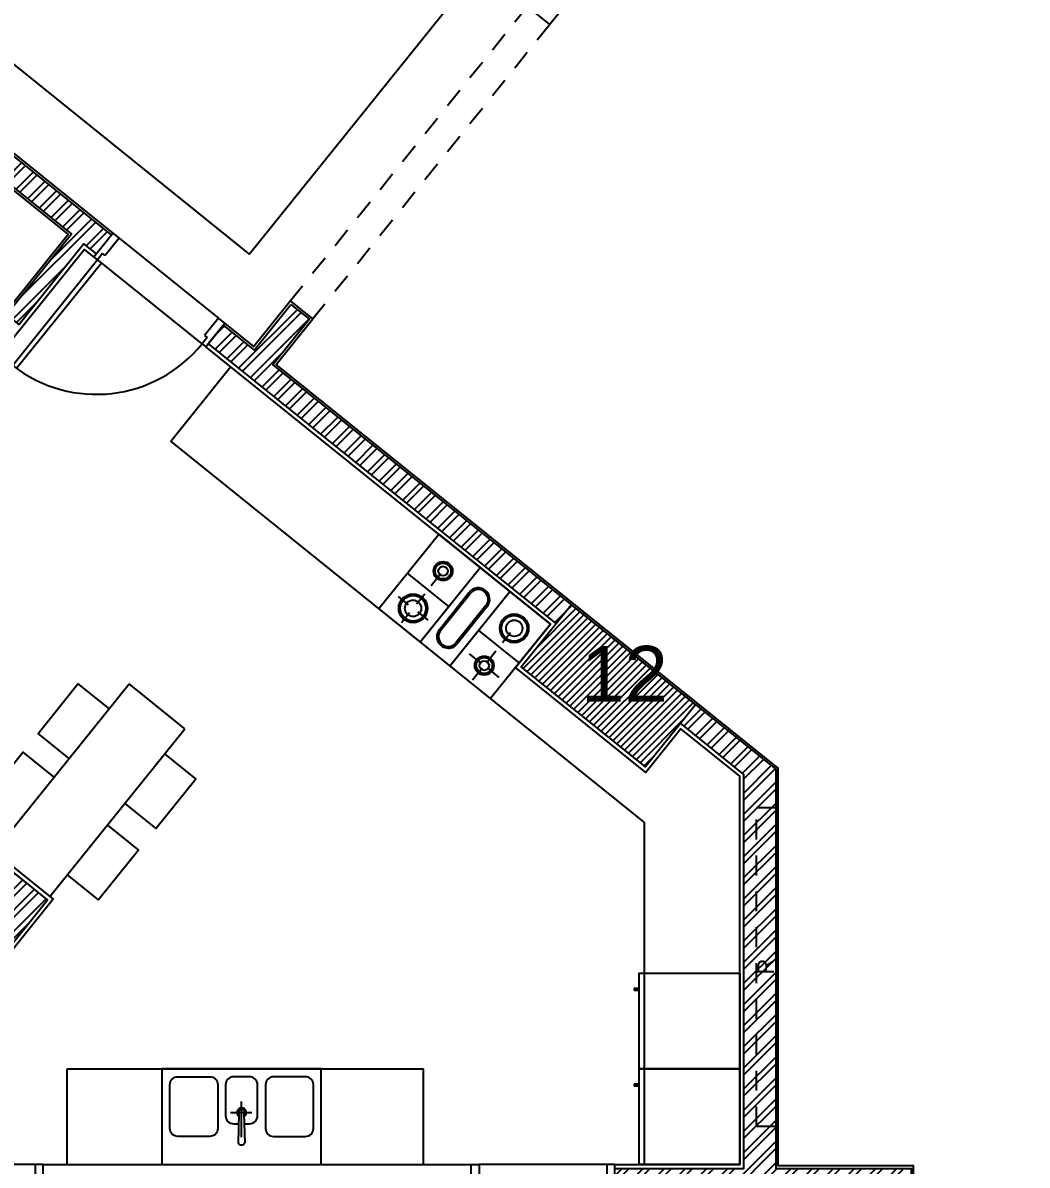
# Model space of a CAD drawing. Header units: inches. Extents: x -91 to 83, y -48 to 107.
# Drawn here: x 28.25 to 34.55, y 31.76 to 38.93 of the extents above; entities that cross this region are included whole.
import ezdxf
from ezdxf.enums import TextEntityAlignment as Align

# ---------------------------------------------------------------- set-up
doc = ezdxf.new("R2010")
doc.units = ezdxf.units.IN
doc.header["$MEASUREMENT"] = 0
doc.linetypes.add('HIDDEN2', pattern=[0.1875, 0.125, -0.0625])
doc.layers.get('0').update_dxf_attribs({"linetype": 'CONTINUOUS'})
for name, color, linetype in [('A-AREAS-TXT', 6, 'CONTINUOUS'), ('A-DOORS', 1, 'CONTINUOUS'), ('A-HATCH-CONC', 8, 'CONTINUOUS'), ('A-HATCH-WALL', 8, 'CONTINUOUS'), ('a-kitchen', 95, 'CONTINUOUS'), ('A-PLASTER', 8, 'CONTINUOUS'), ('A-PORTE', 1, 'CONTINUOUS'), ('A-PROJ1H', 9, 'HIDDEN2'), ('A-RADIATEUR HIDDEN', 4, 'HIDDEN2'), ('A-TILES', 137, 'CONTINUOUS'), ('A-WALL', 4, 'CONTINUOUS'), ('S-GROUND$0$A-STR GROUND', 2, 'CONTINUOUS')]:
    doc.layers.add(name, color=color, linetype=linetype)
doc.styles.add('A100-STEXT', font='ARIAL.TTF', dxfattribs={"height": 0.25})

# ---------------------------------------------------------------- blocks, each defined once
blk = doc.blocks.new('oven')
at = {"layer": 'a-kitchen'}
for p, q in [((0.3135, 0), (0.3135, -0.3272)), ((0.3135, 0), (0.3135, -0.3272)), ((0.4635, -0.1383), (0.4635, -0.0427)), ((0.4635, -0.1383), (0.4635, -0.0427)), ((0.1993, -0.1605), (0.2811, -0.1605)), ((0.1993, -0.1605), (0.2811, -0.1605)), ((0.4414, -0.1605), (0.346, -0.1605)), ((0.4414, -0.1605), (0.346, -0.1605)), ((0.4635, -0.1827), (0.4635, -0.2782)), ((0.4635, -0.1827), (0.4635, -0.2782)), ((0.4857, -0.1605), (0.5811, -0.1605)), ((0.4857, -0.1605), (0.5811, -0.1605)), ((0.5935, -0.3272), (0, -0.3272)), ((0.6, -0.3272), (0, -0.3272)), ((0.1635, -0.3781), (0.4635, -0.3781)), ((0.1635, -0.3781), (0.4635, -0.3781)), ((0.1635, -0.3881), (0.4635, -0.3881)), ((0.1635, -0.3881), (0.4635, -0.3881)), ((0.5935, -0.5667), (0, -0.5667)), ((0.6, -0.5667), (0, -0.5667)), ((0.4635, -0.5119), (0.1635, -0.5119)), ((0.4635, -0.5119), (0.1635, -0.5119)), ((0.4635, -0.5219), (0.1635, -0.5219)), ((0.4635, -0.5219), (0.1635, -0.5219)), ((0.3135, -0.5667), (0.3135, -0.9)), ((0.3135, -0.5667), (0.3135, -0.9)), ((0.4635, -0.6976), (0.4635, -0.6156)), ((0.4635, -0.6976), (0.4635, -0.6156)), ((0.1857, -0.7333), (0.2811, -0.7333)), ((0.1857, -0.7333), (0.2811, -0.7333)), ((0.4278, -0.7333), (0.346, -0.7333)), ((0.4278, -0.7333), (0.346, -0.7333)), ((0.4635, -0.7691), (0.4635, -0.8511)), ((0.4635, -0.7691), (0.4635, -0.8511)), ((0.4993, -0.7333), (0.5811, -0.7333)), ((0.4993, -0.7333), (0.5811, -0.7333))]:
    blk.add_line(p, q, dxfattribs=at)
blk.add_lwpolyline([(0, -0.9), (0, 0), (0.6, 0), (0.6, -0.9)], close=True, dxfattribs=at)
for centre, radius in [((0.1635, -0.1605), 0.0904), ((0.1635, -0.1605), 0.0904), ((0.1635, -0.1605), 0.0804), ((0.1635, -0.1605), 0.0804), ((0.1635, -0.1605), 0.0514), ((0.1635, -0.1605), 0.0514), ((0.4635, -0.1605), 0.0597), ((0.4635, -0.1605), 0.0597), ((0.4635, -0.1605), 0.0497), ((0.4635, -0.1605), 0.0497), ((0.4635, -0.1605), 0.0299), ((0.4635, -0.1605), 0.0299), ((0.4635, -0.7333), 0.0904), ((0.4635, -0.7333), 0.0904), ((0.1635, -0.7333), 0.0597), ((0.1635, -0.7333), 0.0597), ((0.1635, -0.7333), 0.0497), ((0.1635, -0.7333), 0.0497), ((0.1635, -0.7333), 0.0299), ((0.1635, -0.7333), 0.0299), ((0.4635, -0.7333), 0.0804), ((0.4635, -0.7333), 0.0804), ((0.4635, -0.7333), 0.0514), ((0.4635, -0.7333), 0.0514)]:
    blk.add_circle(centre, radius, dxfattribs=at)
for centre, radius, start, end in [((0.1635, -0.45), 0.0719, 90, 270), ((0.1635, -0.45), 0.0719, 90, 270), ((0.1635, -0.45), 0.0619, 90, 270), ((0.1635, -0.45), 0.0619, 90, 270), ((0.4635, -0.45), 0.0719, 270, 90), ((0.4635, -0.45), 0.0719, 270, 90), ((0.4635, -0.45), 0.0619, 270, 90), ((0.4635, -0.45), 0.0619, 270, 90)]:
    blk.add_arc(centre, radius, start, end, dxfattribs=at)
blk = doc.blocks.new('sink')
at = {"layer": 'a-kitchen'}
for p, q in [((0.17, -0.5), (0.395, -0.5)), ((0.325, -0.43), (0.325, -0.565))]:
    blk.add_line(p, q, dxfattribs=at)
blk.add_lwpolyline([(0.6, -1), (0.6, 0), (0, 0), (0, -1)], close=True, dxfattribs=at)
for points in [[(0.225, -0.05), (0.5, -0.05, -0.414214), (0.55, -0.1), (0.55, -0.3, -0.414214), (0.5, -0.35), (0.225, -0.35, -0.414214), (0.175, -0.3), (0.175, -0.1, -0.414214)], [(0.1342, -0.4799), (0.316, -0.4851, -0.89936), (0.316, -0.5149), (0.1342, -0.5201, -0.70892)], [(0.225, -0.95), (0.5, -0.95, 0.414214), (0.55, -0.9), (0.55, -0.7, 0.414214), (0.5, -0.65), (0.225, -0.65, 0.414214), (0.175, -0.7), (0.175, -0.9, 0.414214)]]:
    blk.add_lwpolyline(points, format="xyb", close=True, dxfattribs=at)
blk.add_lwpolyline([(0.255, -0.5165), (0.255, -0.55, 0.414214), (0.305, -0.6), (0.5, -0.6, 0.414214), (0.55, -0.55), (0.55, -0.45, 0.414214), (0.5, -0.4), (0.305, -0.4, 0.414214), (0.255, -0.45), (0.255, -0.4835, 62.569326)], format="xyb", dxfattribs=at)
for radius, start, end in [(0.03, 211.86593, 148.13407), (0.02, 229.21522, 130.78479)]:
    blk.add_arc((0.325, -0.5), radius, start, end, dxfattribs=at)
blk = doc.blocks.new('frigo')
at = {"layer": 'a-kitchen'}
for p, q in [((-0.6306, 0), (0, 0)), ((-0.6306, -0.6), (-0.6306, 0)), ((-0.6306, -0.6), (-0.6306, 0)), ((-0.5994, 0), (-0.5994, -0.6)), ((-0.5994, 0), (-0.5994, -0.6)), ((-0.6306, -0.0975), (-0.6632, -0.0975)), ((-0.6632, -0.0975), (-0.6632, -0.1102)), ((-0.6306, -0.0975), (-0.6632, -0.0975)), ((-0.6632, -0.0975), (-0.6632, -0.1102)), ((-0.6306, -0.1102), (-0.6632, -0.1102)), ((-0.6306, -0.1102), (-0.6632, -0.1102))]:
    blk.add_line(p, q, dxfattribs=at)
blk.add_lwpolyline([(-0.6306, -0.6), (-0.6306, 0), (0, 0), (0, -0.6)], close=True, dxfattribs=at)
blk = doc.blocks.new('P80E19D')
at = {"layer": 'A-PORTE'}
for p, q in [((0, -0.19), (0, 0)), ((0, 0), (0.05, 0)), ((0.05, 0), (0.05, -0.14)), ((0.75, 0), (0.75, -0.14)), ((0.8, 0), (0.75, 0)), ((0.8, -0.19), (0.8, 0)), ((0.05, -0.14), (0.03, -0.14)), ((0.03, -0.14), (0.03, -0.19)), ((0.75, -0.14), (0.77, -0.14)), ((0.77, -0.14), (0.77, -0.19)), ((0.03, -0.19), (0, -0.19)), ((0.06, -0.19), (0.02, -0.19)), ((0.03, -0.19), (0.03, -0.93)), ((0.06, -0.93), (0.06, -0.19)), ((0.77, -0.19), (0.8, -0.19))]:
    blk.add_line(p, q, dxfattribs=at)
blk.add_arc((0.03, -0.19), 0.74, 270, 0, dxfattribs=at)
blk = doc.blocks.new('P90E19D')
at = {"layer": 'A-PORTE'}
for p, q in [((0, 0), (0.05, 0)), ((0, -0.19), (0, 0)), ((0.05, 0), (0.05, -0.14)), ((0.9, 0), (0.85, 0)), ((0.85, 0), (0.85, -0.14)), ((0.9, -0.19), (0.9, 0)), ((0.03, -0.14), (0.03, -0.19)), ((0.05, -0.14), (0.03, -0.14)), ((0.85, -0.14), (0.87, -0.14)), ((0.87, -0.14), (0.87, -0.19)), ((0.03, -0.19), (0, -0.19)), ((0.06, -0.19), (0.02, -0.19)), ((0.03, -0.19), (0.03, -1.0399)), ((0.06, -1.0391), (0.06, -0.19)), ((0.87, -0.19), (0.9, -0.19))]:
    blk.add_line(p, q, dxfattribs=at)
blk.add_arc((0.02, -0.19), 0.85, 270.67408, 360, dxfattribs=at)
blk = doc.blocks.new('S-GROUND')
at = {"layer": 'S-GROUND$0$A-STR GROUND'}
blk.add_lwpolyline([(32.4643, 34.6482), (32.151, 34.2586), (31.3717, 34.8853), (31.6851, 35.2749)], close=True, dxfattribs=at)

msp = doc.modelspace()

# ---------------------------------------------------------------- hatches: boundary and pattern name
at = {"layer": 'A-HATCH-CONC'}
h = msp.add_hatch(dxfattribs=at)
h.set_pattern_fill('ANSI32', color=256, scale=0.25, style=0)
h.paths.add_polyline_path([(26.27, 39.9506), (26.6005, 40.3616), (26.4836, 40.4556), (26.0591, 39.9277), (24.6174, 41.0871), (24.3041, 40.6974), (24.421, 40.6034), (24.6403, 40.8762), (27.2509, 38.7768), (27.0315, 38.504), (27.1094, 38.4413), (27.2661, 38.6362), (27.383, 38.5422), (27.2263, 38.3473), (27.3432, 38.2533), (27.4999, 38.4482), (28.5519, 37.6021), (28.1446, 37.0956), (28.2225, 37.0329), (28.6298, 37.5395), (28.7078, 37.4768), (28.8018, 37.5937), (27.3991, 38.7217), (28.0681, 39.5536), (27.8343, 39.7416), (27.322, 39.1045)])
h.paths.add_polyline_path([(27.3372, 38.9639), (27.8495, 39.601), (27.9275, 39.5383), (27.3525, 38.8233), (26.1446, 39.7947), (26.2073, 39.8726)], flags=16)
h = msp.add_hatch(dxfattribs=at)
h.set_pattern_fill('ANSI31', color=256, scale=0.25, style=0)
h.paths.add_polyline_path([(31.6851, 35.2749), (31.3717, 34.8853), (32.151, 34.2586), (32.4643, 34.6482)])
at = {"layer": 'A-HATCH-WALL'}
h = msp.add_hatch(dxfattribs=at)
h.set_pattern_fill('ANSI32', color=256, scale=0.25, style=0)
h.paths.add_polyline_path([(27.3991, 38.7217), (28.0681, 39.5536), (27.8343, 39.7416), (27.322, 39.1045), (26.27, 39.9506), (26.6005, 40.3616), (26.4836, 40.4556), (26.0591, 39.9277), (24.6174, 41.0871), (24.3041, 40.6974), (24.421, 40.6034), (24.6403, 40.8762), (27.2509, 38.7768), (27.0315, 38.504), (27.1094, 38.4413), (27.2661, 38.6362), (27.383, 38.5422), (27.2263, 38.3473), (27.3432, 38.2533), (27.4999, 38.4482), (28.5519, 37.6021), (28.1446, 37.0956), (28.2225, 37.0329), (28.6298, 37.5395), (28.7078, 37.4768), (28.8018, 37.5937)])
h.paths.add_polyline_path([(27.3525, 38.8233), (26.1446, 39.7947), (26.2073, 39.8726), (27.3372, 38.9639), (27.8495, 39.601), (27.9275, 39.5383)], flags=16)
h = msp.add_hatch(dxfattribs=at)
h.set_pattern_fill('ANSI32', color=256, scale=0.25, style=0)
h.paths.add_polyline_path([(29.6979, 36.873), (29.5031, 37.0297), (29.4091, 36.9128), (31.5911, 35.158), (31.6851, 35.2749), (29.8148, 36.779), (30.0451, 37.0654), (29.9282, 37.1594)])
h = msp.add_hatch(dxfattribs=at)
h.set_pattern_fill('ANSI32', color=256, scale=0.25, style=0)
h.paths.add_polyline_path([(32.9684, 34.2429), (32.4643, 34.6482), (32.3703, 34.5313), (32.7684, 34.2112), (32.7684, 31.74), (31.9584, 31.74), (31.9584, 31.59), (32.3084, 31.59), (32.3084, 30.04), (32.7684, 30.04), (32.7684, 27.94), (31.9584, 27.94), (31.9584, 27.74), (33.8184, 27.74), (33.8184, 28.14), (32.9184, 28.14), (32.9184, 31.34), (33.8184, 31.34), (33.8184, 31.74), (32.9684, 31.74)])
h.paths.add_polyline_path([(32.9184, 31.59), (33.6684, 31.59), (33.6684, 31.49), (32.9184, 31.49)], flags=16)
h.paths.add_polyline_path([(32.7584, 31.59), (32.7584, 30.19), (32.4584, 30.19), (32.4584, 31.59)], flags=16)
h.paths.add_polyline_path([(32.9184, 27.99), (33.6684, 27.99), (33.6684, 27.89), (32.9184, 27.89)], flags=16)
h = msp.add_hatch(dxfattribs=at)
h.set_pattern_fill('ANSI32', color=256, scale=0.25, style=0)
h.paths.add_polyline_path([(28.0873, 33.0352), (28.4007, 33.4248), (28.05, 33.7069), (27.7366, 33.3172)])

# ---------------------------------------------------------------- linework, layer by layer
at = {"layer": 'a-kitchen'}
for p, q in [((29.1738, 36.3011), (29.5493, 36.7679)), ((32.1434, 33.9109), (29.1738, 36.3011)), ((28.0658, 33.7265), (28.9125, 34.7784)), ((29.263, 34.4962), (28.9125, 34.7784)), ((28.4163, 33.4443), (29.263, 34.4962)), ((32.1434, 33.9109), (32.1434, 31.765)), ((28.5233, 32.365), (30.7584, 32.365)), ((28.5233, 31.765), (28.5233, 32.365)), ((30.7584, 31.765), (30.7584, 32.365))]:
    msp.add_line(p, q, dxfattribs=at)
for points in [[(28.5362, 34.3105), (28.3414, 34.4672), (28.5921, 34.7789), (28.7869, 34.6222)], [(28.4424, 34.194), (28.2477, 34.3509), (27.9968, 34.0394), (28.1915, 33.8825)], [(28.8864, 34.0287), (29.0811, 33.8719), (29.332, 34.1834), (29.1373, 34.3402)], [(28.7769, 33.8927), (28.9717, 33.736), (28.7211, 33.4243), (28.5262, 33.581)]]:
    msp.add_lwpolyline(points, dxfattribs=at)
at = {"layer": 'A-PLASTER'}
for points in [[(35.1556, 41.5052), (35.1462, 41.4935), (34.2227, 42.2362), (31.5515, 38.9145), (31.4112, 39.0273), (31.5788, 39.2358), (31.1502, 39.5805), (31.263, 39.7207), (31.6916, 39.376), (32.5502, 40.4436), (32.0943, 40.8103)], [(28.0798, 39.5442), (27.4202, 38.724), (28.8112, 37.6054)], [(28.1329, 37.105), (28.5308, 37.5998), (27.5022, 38.4271), (25.4122, 35.8282)], [(28.6921, 37.4573), (28.6336, 37.5043), (26.5593, 34.9249)], [(31.9584, 27.725), (33.8334, 27.725), (33.8334, 28.155), (32.9334, 28.155), (32.9334, 31.325), (33.8334, 31.325), (33.8334, 31.755), (32.9834, 31.755), (32.9834, 34.2501), (29.8359, 36.7813), (30.0662, 37.0676), (29.9259, 37.1805), (29.6956, 36.8941), (29.5125, 37.0413)], [(31.9584, 31.765), (32.7434, 31.765), (32.7434, 34.1993), (32.3741, 34.4962), (32.1548, 34.2235), (31.3366, 34.8815), (31.5559, 35.1542), (29.3934, 36.8933)], [(27.9954, 33.7507), (28.0111, 33.7702), (28.4358, 33.4287), (28.0629, 32.965), (28.0435, 32.9807)], [(28.3733, 31.765), (31.0584, 31.765)]]:
    msp.add_lwpolyline(points, dxfattribs=at)
at = {"layer": 'A-PROJ1H'}
for p, q in [((31.4112, 39.0273), (29.9259, 37.1805)), ((31.5515, 38.9145), (30.0662, 37.0676))]:
    msp.add_line(p, q, dxfattribs=at)
at = {"layer": 'A-RADIATEUR HIDDEN'}
msp.add_lwpolyline([(32.9684, 32.0025), (32.8484, 32.0025), (32.8484, 34.0025), (32.9684, 34.0025)], dxfattribs=at)
at = {"layer": 'A-TILES'}
for p, q in [((28.8501, 37.574), (29.4735, 37.0727)), ((29.3701, 36.9121), (28.7077, 37.4448)), ((28.3233, 31.765), (27.6233, 31.765)), ((31.9084, 31.765), (31.1084, 31.765))]:
    msp.add_line(p, q, dxfattribs=at)
msp.add_lwpolyline([(29.3308, 40.4854), (31.0062, 39.1381), (29.6682, 37.4743), (27.9928, 38.8217)], close=True, dxfattribs=at)
at = {"layer": 'A-WALL'}
for points in [[(24.3041, 40.6974), (24.6174, 41.0871), (26.0591, 39.9277), (26.4836, 40.4556), (26.6005, 40.3616), (26.27, 39.9506), (27.322, 39.1045), (27.8343, 39.7416), (28.0681, 39.5536), (27.3991, 38.7217), (28.8018, 37.5937), (28.7078, 37.4768), (28.6298, 37.5395), (28.2225, 37.0329), (28.1446, 37.0956), (28.5519, 37.6021), (27.4999, 38.4482), (27.3432, 38.2533)], [(31.5911, 35.158), (29.4091, 36.9128), (29.5031, 37.0297), (29.6979, 36.873), (29.9282, 37.1594)], [(29.9282, 37.1594), (30.0451, 37.0654), (29.8148, 36.779), (32.9684, 34.2429), (32.9684, 31.74), (33.8184, 31.74), (33.8184, 31.34), (32.9184, 31.34), (32.9184, 28.14), (33.8184, 28.14), (33.8184, 27.74), (31.9584, 27.74), (31.9584, 27.94), (32.7684, 27.94), (32.7684, 30.04), (32.3084, 30.04), (32.3084, 31.59), (31.9584, 31.59), (31.9584, 31.74), (32.7684, 31.74), (32.7684, 34.2112), (32.3703, 34.5313)]]:
    msp.add_lwpolyline(points, dxfattribs=at)
msp.add_lwpolyline([(28.0873, 33.0352), (28.4007, 33.4248), (28.05, 33.7069), (27.7366, 33.3172)], close=True, dxfattribs=at)

# ---------------------------------------------------------------- block references
msp.add_blockref('S-GROUND', (0, 0))
at = {"layer": 'A-DOORS', "rotation": 321.1937092959991}
msp.add_blockref('P90E19D', (28.8112, 37.6054), dxfattribs=at)
at = {"layer": 'A-DOORS'}
msp.add_blockref('P80E19D', (27.5733, 31.765), dxfattribs=at)
at = {"layer": 'A-DOORS', "xscale": -1}
msp.add_blockref('P90E19D', (31.9584, 31.765), dxfattribs=at)
at = {"layer": 'a-kitchen'}
for name, p, rotation in [('oven', (31.5559, 35.1542), 231.1937093694182), ('sink', (29.1184, 31.765), 90)]:
    msp.add_blockref(name, p, dxfattribs=dict(at, rotation=rotation))
for p in [(32.7434, 32.965), (32.7434, 32.365)]:
    msp.add_blockref('frigo', p, dxfattribs=at)

# ---------------------------------------------------------------- texts
at = {"layer": 'A-AREAS-TXT', "style": 'A100-STEXT'}
msp.add_text('12', height=0.35, dxfattribs=at).set_placement((32.02, 34.667), align=Align.CENTER)
at = {"layer": 'A-RADIATEUR HIDDEN'}
msp.add_text('R', height=0.1035, rotation=90, dxfattribs=at).set_placement((32.9574, 32.9552))

doc.saveas('drawing.dxf')
